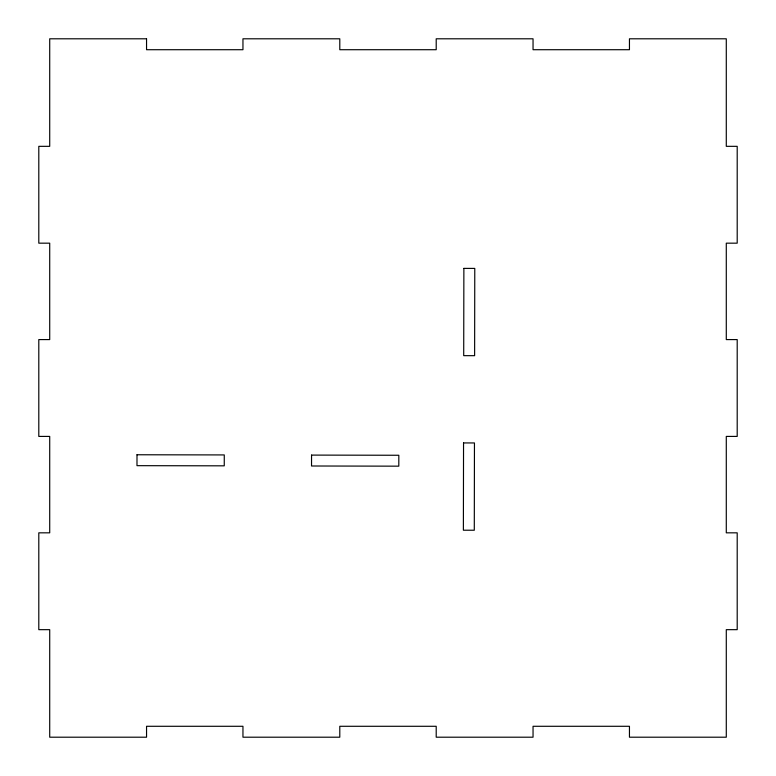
<?xml version="1.0" encoding="UTF-8"?>
<svg xmlns="http://www.w3.org/2000/svg" width="776" height="776" viewBox="0 0 776 776"><rect width="100%" height="100%" fill="white"/><g stroke="black" fill="none" stroke-linecap="round" stroke-linejoin="round"><path stroke-width="1.16" d="M137.003 454.765L136.983 465.668L224.254 465.833L224.274 454.93L137.003 454.765M311.554 455.095L311.535 465.998L398.806 466.163L398.825 455.26L311.554 455.095M463.544 442.931L463.379 530.212L474.291 530.231L474.456 442.95L463.544 442.931M463.873 268.389L463.709 355.66L474.621 355.68L474.776 268.409L463.873 268.389M146.548 38.8L49.712 38.8L49.712 146.334L38.8 146.334L38.8 243.169L49.712 243.169L49.712 339.587L38.8 339.587L38.8 436.413L49.712 436.413L49.712 532.831L38.8 532.831L38.8 629.666L49.712 629.666L49.712 737.2L146.548 737.2L146.548 726.288L242.956 726.288L242.956 737.2L339.791 737.2L339.791 726.288L436.209 726.288L436.209 737.2L533.044 737.2L533.044 726.288L629.452 726.288L629.452 737.2L726.288 737.2L726.288 629.666L737.2 629.666L737.2 532.831L726.288 532.831L726.288 436.413L737.2 436.413L737.2 339.587L726.288 339.587L726.288 243.169L737.2 243.169L737.2 146.334L726.288 146.334L726.288 38.8L629.452 38.8L629.452 49.712L533.044 49.712L533.044 38.8L436.209 38.8L436.209 49.712L339.791 49.712L339.791 38.8L242.956 38.8L242.956 49.712L146.548 49.712L146.548 38.8"/></g></svg>
